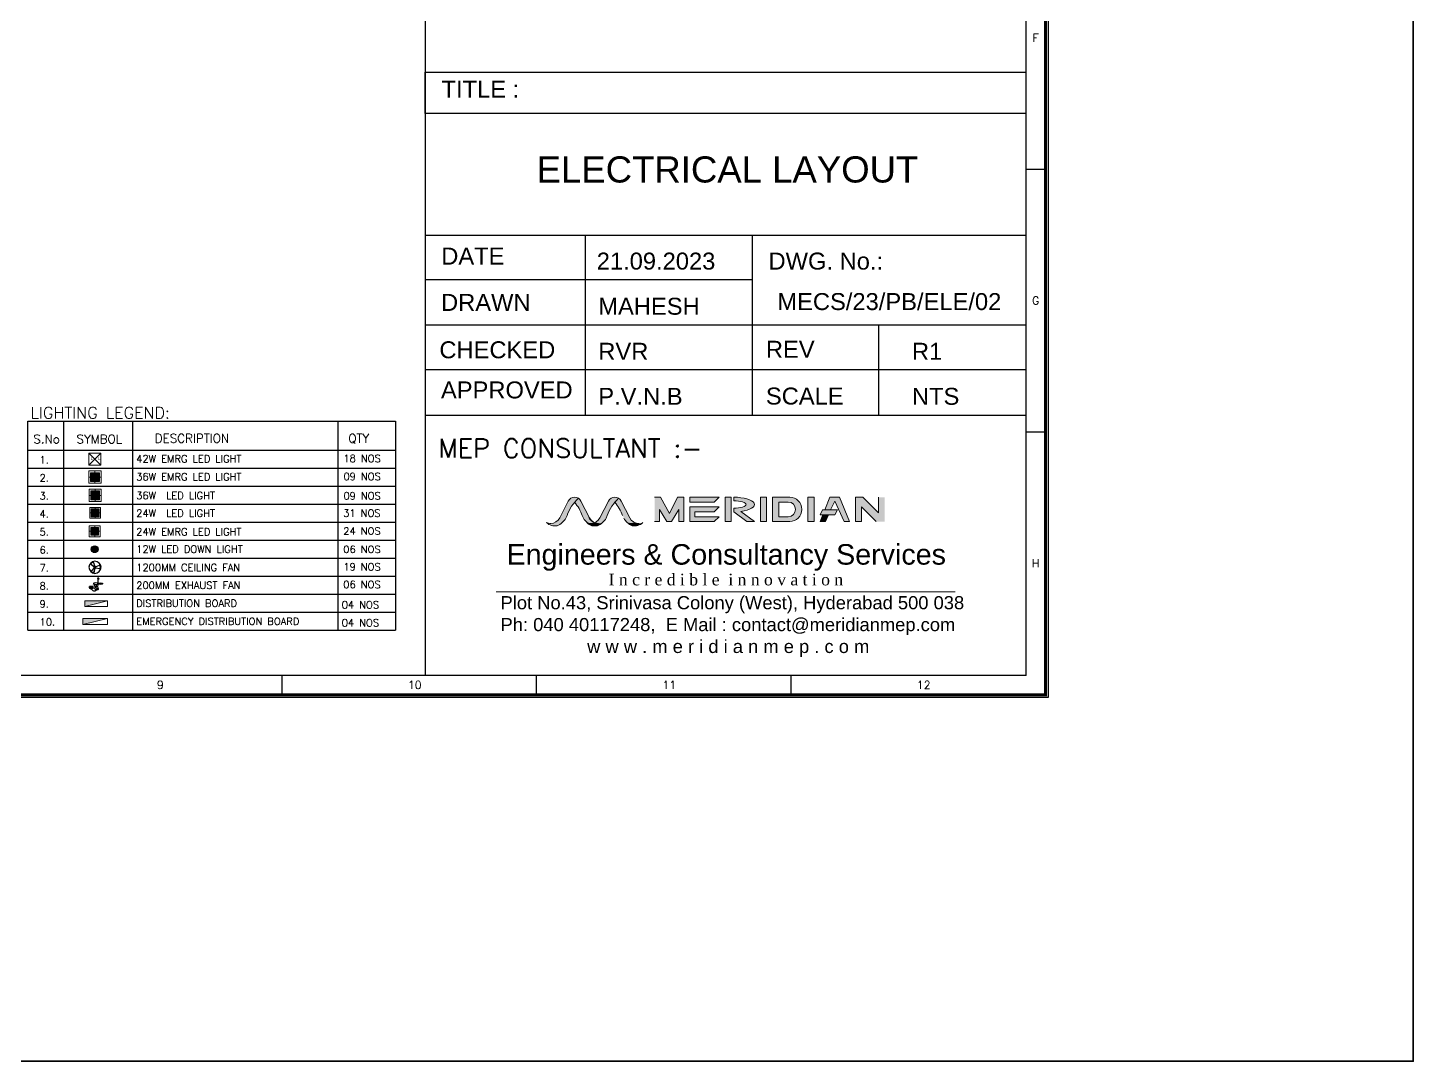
# Model space of a CAD drawing. Header units: millimetres. Extents: x 1319230 to 2124380, y -346496 to -91575.
# Drawn here: x 1574940 to 1598776, y -224422 to -206640 of the extents above; entities that cross this region are included whole.
import ezdxf
from ezdxf.enums import TextEntityAlignment as Align

# ---------------------------------------------------------------- set-up
doc = ezdxf.new("R2010")
doc.units = ezdxf.units.MM
doc.header["$LTSCALE"] = 600
doc.header["$MEASUREMENT"] = 0
for name, pattern in [('ACAD_ISO04W100', [30, 24, -3, 0, -3]), ('CONTINU', [0]), ('Hidden 2mm', [3, 2, -0.9999999999999999])]:
    doc.linetypes.add(name, pattern=pattern)
for name, color, linetype in [('24W RAW POWER', 1, 'Continuous'), ('24W UPS POWER LIGHT', 5, 'Continuous'), ('ELE 36W EMERGENCY LIGHT', 5, 'Continuous'), ('ELE 36W LED LIGHT', 6, 'Continuous'), ('ELE-1200MM CEILINGFAN', 6, 'Continuous'), ('ELE-12W LED', 1, 'Continuous'), ('ELE-EXHAUST FAN', 10, 'Continuous'), ('ELE-LIGHTING WIRRING', 7, 'Continuous'), ('TITLE', 7, 'Continuous')]:
    doc.layers.add(name, color=color, linetype=linetype)
for name, color, linetype, lineweight in [('AHU-N Ducting', 30, 'Continuous', 0), ('axes', 40, 'ACAD_ISO04W100', 25), ('ELE-24W EMERGENCY  LED LIGHT', 5, 'Continuous', 18), ('ELE-24W LED LIGHT', 1, 'Continuous', 18), ('ELE-36W EMERGENCY  LED LIGHT', 7, 'Continuous', 18), ('ELE-36W LED LIGHT', 210, 'Continuous', 18), ('ELE. DB', 1, 'Continuous', 9), ('FURNITURE WALL', 8, 'Continuous', 0), ('HATCH', 8, 'Continuous', 5), ('P-Wall', 8, 'Continuous', 35)]:
    doc.layers.add(name, color=color, linetype=linetype, lineweight=lineweight)
doc.layers.add('AREA', color=193, linetype='Continuous', plot=False)
doc.layers.add('ELE-42W EMERGENCY DOWN LIGHT', color=7, linetype='Continuous', lineweight=0, true_color=0x608ec6)
doc.styles.add('ARIAL', font='arial.ttf')
doc.styles.add('IRFAN', font='romans.shx')
doc.styles.add('ROMANS', font='romans.shx')

# ---------------------------------------------------------------- blocks, each defined once
blk = doc.blocks.new('A$C66962185')
at = {"layer": 'TITLE'}
for q in [(360.7044688029871, -140930.6600881589), (2.142495829925183, -141176.0335827269)]:
    blk.add_line((360.7044688029871, -141176.0335827269), q, dxfattribs=at)
at = {"layer": 'TITLE', "color": 7}
for p, q in [((363, -141115.8379746834), (360.7044688029871, -141115.8379746834)), ((363, -141147.0835443037), (360.7044688029871, -141147.0835443037))]:
    blk.add_line(p, q, dxfattribs=at)
at = {"layer": 'TITLE', "color": 0}
for p, q in [((272.211741158233, -141178.3291139239), (272.211741158233, -141176.0335827269)), ((302.4744941054859, -141178.3291139239), (302.4744941054859, -141176.0335827269)), ((332.7372470527388, -141178.3291139239), (332.7372470527388, -141176.0335827269))]:
    blk.add_line(p, q, dxfattribs=at)
at = {"layer": 'TITLE', "color": 7, "const_width": 0.3550222037433294}
blk.add_lwpolyline([(363, -140928.3645569619), (363, -141178.3291139239), (0, -141178.3291139239), (0, -140928.3645569619)], close=True, dxfattribs=at)
at = {"layer": 'TITLE', "color": 7, "style": 'ROMANS'}
for s, p in [('F', (361.8279625197122, -141100.1904474917)), ('G', (361.8279625197122, -141131.436017112)), ('H', (361.8279625197122, -141162.6815867322))]:
    blk.add_text(s, height=0.9515322989103907, dxfattribs=at).set_placement(p, align=Align.MIDDLE)
at = {"layer": 'TITLE', "color": 0, "style": 'ROMANS'}
for s, p in [('9', (257.7256317626059, -141177.1468621627)), ('10', (287.9883847098687, -141177.1468621627)), ('11', (318.2511376571216, -141177.1468621627)), ('12', (348.5138906043745, -141177.1468621627))]:
    blk.add_text(s, height=0.9515322989103907, dxfattribs=at).set_placement(p, align=Align.MIDDLE)
blk = doc.blocks.new('MECS')
at = {"layer": 'AHU-N Ducting', "lineweight": 0}
for color, points in [(160, [(0.5134121462452396, 0.9090535810691411, -0.2553419212210949), (0.5145768996701445, 0.912287291370199, -0.04684726477479713), (0.5216573496010881, 0.9294547023055619, -0.0266540477767965), (0.5336342063745128, 0.9523017867876555, -0.06718534236503344), (0.5556565003610188, 0.9834757225398514, -0.02764109542233903), (0.5738745622465666, 1.003062886091293), (0.5766256133007953, 1.006020680794153, 0.1721363590096927), (0.5505140324168423, 1.011612092831704, 0.2473140975325899), (0.5199152673609156, 0.990002997602848), (0.4721895616269332, 0.8959762340672447, -0.01800133279282137), (0.4702329186293511, 0.8924425501871536, -0.0319182612438929), (0.4661593275680615, 0.8865579408482758, -0.1070633264031905), (0.4578792062891825, 0.878103115775042, -0.06872213656597184), (0.4448145115283366, 0.8700396566532579, -0.1100815216467921), (0.4328884929311516, 0.8662964673627914, -0.04816773781383483), (0.4221518354338086, 0.8652597410154012, -0.2553419212163173), (0.4220358712937212, 0.8652596211915509, -0.1055217205860978), (0.4103804133107057, 0.8664834367568037, -0.05287384099970888), (0.3991274403419439, 0.8701487347559893, 0.0505486080439634), (0.4093426809361326, 0.8618595423592463, 0.1587901785350478), (0.4483361824497781, 0.8512470793146013, 0.02557253404743324), (0.4549705379184891, 0.8519151542827459, 0.05690113489080228), (0.4703863626932994, 0.8580222609840502, 0.0761280745923816), (0.4928284065502248, 0.8754018488679505, 0.05635508372328828), (0.5070302214118503, 0.8948318576810209)]), (160, [(0.7385117872205167, 0.909053581069051, -0.2553419212210942), (0.7396765406437975, 0.9122872913701989, -0.04684726481615809), (0.7467569905745608, 0.9294547023055619, -0.02665404768153145), (0.7587338473479852, 0.9523017867876555, -0.06718534234561138), (0.7807561413347619, 0.9834757225398514, -0.02764109536567368), (0.7989742032197685, 1.003062886091293), (0.8017252542742679, 1.006020680794153, 0.1721363590409367), (0.7756136733902246, 1.011612092831704, 0.2473140974765855), (0.745014908334659, 0.990002997602848), (0.6972892026003155, 0.8959762340672448, -0.01800133322272931), (0.6953325596030944, 0.8924425501871536, -0.03191826041987842), (0.6912589685412633, 0.8865579408482758, -0.1070633264490754), (0.682978847262655, 0.878103115775042, -0.06872213649296112), (0.6699141525020799, 0.8700396566532579, -0.1100815216296278), (0.6579881339048046, 0.8662964673627914, -0.04816773779806645), (0.6472514764075519, 0.8652597410154012, -0.255341921221943), (0.6471355122674645, 0.8652596211915509, -0.1055217205828272), (0.6354800542840878, 0.8664834367568037, -0.05287384108011227), (0.6242270813156874, 0.8701487347559893, 0.05054860803605642), (0.6344423219093345, 0.8618595423592463, 0.1587901785338139), (0.6734358234232507, 0.8512470793146013, 0.02557253404859524), (0.6800701788916007, 0.8519151542827459, 0.05690113471568396), (0.6954860036670426, 0.8580222609840502, 0.07612807450989625), (0.717928047523968, 0.8754018488679502, 0.05635508364209714), (0.7321298623846912, 0.8948318576810209)]), (1, [(1.030236444528139, 0.9438043992806316), (1.071119814834754, 0.8756654487700585), (1.098384609470751, 0.8756654487700585), (1.139267979777095, 0.9438043992806316), (1.139267979777095, 0.8756654487700585), (1.166523559981414, 0.8756654487700585), (1.166523559981414, 1.011943349791295), (1.132454084726353, 1.011943349791295), (1.085966086906956, 0.9199812081284943), (1.037050339579422, 1.011943349791295), (1.002980864324091, 1.011943349791295), (1.002980864324091, 0.8756654487700585), (1.030236444528139, 0.8756654487700585)]), (251, [(1.200593035236746, 1.011943349791295), (1.200593035236746, 0.9846877695869755), (1.336870936257982, 0.9846877695869755), (1.364126516462392, 1.011943349791295)]), (251, [(1.398195991717182, 0.8756654487700585), (1.432265466973055, 0.8756654487700585), (1.432265466973055, 1.011943349791295), (1.398195991717182, 1.011943349791295)]), (251, [(1.629868423453673, 1.011943349791295), (1.59579894819807, 1.011943349791295), (1.59579894819807, 0.8756654487700585), (1.629868423453673, 0.8756654487700585)]), (251, [(1.895610330445043, 1.011943349791295), (1.861540855189982, 1.011943349791295), (1.861540855189982, 0.8756654487700585), (1.895610330445043, 0.8756654487700585)]), (251, [(2.011446546313153, 0.99036134481426), (2.063858128663246, 0.8756654487700585), (2.093213286926021, 0.8756654487700585), (2.038702126517292, 1.011943349791295), (1.984190966108743, 1.011943349791295), (1.955601567173546, 0.9404698524534832), (1.988648066588688, 0.9404698524534832)]), (251, [(2.161352237436324, 0.9589543396937112), (2.243118978049192, 0.8756654487700585), (2.290816243406638, 0.8756654487700585), (2.290816243406638, 1.011943349791295), (2.256746768151036, 1.011943349791295), (2.256746768151036, 0.9240548263224531), (2.168166132487245, 1.011943349791295), (2.127282762180992, 1.011943349791295), (2.127282762180992, 0.8756654487700585), (2.161352237436324, 0.8756654487700585)]), (150, [(0.5738745622465666, 1.003062886091293), (0.5556565003610187, 0.9834757225398514, -0.08871706839119002), (0.5985678696283647, 0.909053581069051), (0.606061486380822, 0.89483185768066, 0.0908047400681293), (0.6258840872999482, 0.8691652436534564, 0.09462166198594976), (0.6465687088664405, 0.8652597410154012, 0.09762620718751994), (0.6678649370783271, 0.8694578930597028, -0.1798615287096684), (0.6391234390957357, 0.8959762340672447), (0.5913977333575124, 0.9900029976114197, 0.1368225701357631), (0.5768519750966854, 1.005880687949675, 0.004232813224578386)]), (150, [(0.7989742032197685, 1.003062886091293), (0.7807561413347619, 0.9834757225398514, -0.08282162458354507), (0.824217065318585, 0.9090771159288699), (0.8311611273545652, 0.89483185768066, 0.09080474013754147), (0.8509837282734207, 0.8691652436534564, 0.09462166197700475), (0.8716683498401837, 0.8652597410154012, 0.09762620721910173), (0.892964578051529, 0.8694578930597028, -0.1798615287170576), (0.8642230800689376, 0.8959762340672447), (0.8164973743309851, 0.9900029976114196, 0.1368225702393618), (0.8019516160670905, 1.005880687950846, 0.004232813225302674)]), (251, [(1.200593035236746, 0.9574321893827462), (1.200593035236746, 0.8756654487700585), (1.336870936257982, 0.8756654487700585), (1.364126516462392, 0.9029210289742877), (1.227848615441156, 0.9029210289742877), (1.227848615441156, 0.930176609178517), (1.336870936257982, 0.930176609178517), (1.364126516462392, 0.9574321893827462)]), (251, [(2.011446546313153, 0.9132142722493442), (2.027431130986065, 0.9404698524534832), (1.94330759580249, 0.9404698524534832), (1.929679805700646, 0.9132142722493442)]), (160, [(0.6891611652876872, 0.8652597410154012, -0.0976262072296877), (0.6678649370783271, 0.869457893059793, -0.09762620719819055), (0.6465687088664405, 0.8652597410154012, -0.09462166198179565), (0.6258840872999482, 0.8691652436534564, 0.08724935658190835), (0.6523345167657667, 0.8526558393570214, 0.254459848768571), (0.7121855603806347, 0.8701487347559893, -0.1060441435256518)]), (150, [(0.9142608062611598, 0.8652597410154012, -0.09762620721835909), (0.892964578051529, 0.8694578930597028, -0.09762620723901515), (0.8716683498401837, 0.8652597410154012, -0.09462166196312137), (0.85098372827315, 0.8691652436534564, 0.08724935651290076), (0.8774341577386077, 0.8526558393570214, 0.2544598487684749), (0.9372852013538366, 0.8701487347559893, -0.1060441435228862)]), (251, [(1.976193322036766, 0.9132142722493442), (1.944699335091728, 0.9132142722493442), (1.929679805700646, 0.8756654487700585), (1.95903496396306, 0.8756654487699682)])]:
    blk.add_hatch(color=color, dxfattribs=at).paths.add_polyline_path(points)
h = blk.add_hatch(color=251, dxfattribs=at)
edge = h.paths.add_edge_path()
edge.add_ellipse((1.445893257074899, 0.9710599794848609), major_axis=(-0.1158362158680351, 0), ratio=0.3529411764705883, start_angle=110.1798157566864, end_angle=270)
edge.add_line((1.445893257074899, 1.011943349791295), (1.445893257074899, 0.9915016646380779))
edge.add_ellipse((1.445893257074899, 0.9710599794848609), major_axis=(-0.07012065025681041, 0), ratio=0.2915216142222994, start_angle=90, end_angle=270, ccw=False)
edge.add_line((1.445893257074899, 0.9506182943317341), (1.445893257074899, 0.930176609178517))
edge.add_line((1.445893257074899, 0.930176609178517), (1.518865497210324, 0.8756654487699682))
edge.add_line((1.518865497210324, 0.8756654487700585), (1.561729472942829, 0.8756654487700585))
edge.add_line((1.561729472943099, 0.8756654487700585), (1.485852994268342, 0.9326862509446157))
h = blk.add_hatch(color=251, dxfattribs=at)
h.paths.add_polyline_path([(1.663937898709004, 0.8756654487700585), (1.759332429423987, 0.8756654487700586, 1.000000000016551), (1.759332429423987, 1.011943349791295), (1.663937898709004, 1.011943349791295)])
h.paths.add_polyline_path([(1.698007373964065, 0.9846877695869755), (1.751107687934599, 0.9846877695869753, -0.9999999999691073), (1.751107687934599, 0.9029210289742877), (1.698007373964065, 0.9029210289742877)], flags=16)
at = {"layer": 'AHU-N Ducting', "color": 1, "lineweight": 0}
for p, q in [((1.002980864324091, 1.011943349791205, -0.004746985392664118), (1.037050339579422, 1.011943349791205, -0.004746985392664118)), ((1.037050339579422, 1.011943349791205, -0.004746985392664118), (1.085966086906956, 0.919981208128404, -0.004746985392664118)), ((1.132454084726353, 1.011943349791205, -0.004746985392664118), (1.085966086906956, 0.919981208128404, -0.004746985392664118)), ((1.166523559981414, 1.011943349791205, -0.004746985392664118), (1.132454084726353, 1.011943349791205, -0.004746985392664118)), ((1.134267582426063, 1.011943349791205, -0.004746985392664118), (1.161523162629841, 1.011943349791205, -0.004746985392664118)), ((1.166523559981414, 0.8756654487700585, -0.004746985392664118), (1.166523559981414, 1.011943349791205, -0.004746985392664118)), ((1.030236444528139, 0.9438043992806316, -0.004746985392664118), (1.071119814834754, 0.8756654487700585, -0.004746985392664118)), ((1.030236444528139, 0.8756654487700585, -0.004746985392664118), (1.030236444528139, 0.9438043992806316, -0.004746985392664118)), ((1.030236444528139, 0.8756654487700585, -0.004746985392664118), (1.030236444528139, 0.9438043992806316, -0.004746985392664118)), ((1.139267979777095, 0.9438043992806316, -0.004746985392664118), (1.098384609470751, 0.8756654487700585, -0.004746985392664118)), ((1.139267979777095, 0.8756654487700585, -0.004746985392664118), (1.139267979777095, 0.9438043992806316, -0.004746985392664118)), ((1.139267979777095, 0.8756654487700585, -0.004746985392664118), (1.139267979777095, 0.9438043992806316, -0.004746985392664118)), ((1.030236444528139, 0.8756654487700585, -0.004746985392664118), (1.002980864324091, 0.8756654487700585, -0.004746985392664118)), ((1.071119814834754, 0.8756654487700585, -0.004746985392664118), (1.098384609470751, 0.8756654487700585, -0.004746985392664118)), ((1.139267979777095, 0.8756654487700585, -0.004746985392664118), (1.166523559981414, 0.8756654487700585, -0.004746985392664118))]:
    blk.add_line(p, q, dxfattribs=at)
at = {"layer": 'AHU-N Ducting', "color": 251, "lineweight": 0}
for p, q in [((1.200593035236746, 1.011943349791205, -0.004746985392664118), (1.364126516462392, 1.011943349791205, -0.004746985392664118)), ((1.200593035236746, 0.9846877695869755, -0.004746985392664118), (1.200593035236746, 1.011943349791205, -0.004746985392664118)), ((1.336870936257982, 0.9846877695869755, -0.004746985392664118), (1.364126516462392, 1.011943349791205, -0.004746985392664118)), ((1.398195991717182, 1.011943349791205, -0.004746985392664118), (1.432265466973055, 1.011943349791205, -0.004746985392664118)), ((1.398195991717182, 1.011943349791205, -0.004746985392664118), (1.398195991717182, 0.8756654487700585, -0.004746985392664118)), ((1.432265466973055, 1.011943349791205, -0.004746985392664118), (1.432265466973055, 0.8756654487700585, -0.004746985392664118)), ((1.445893257074899, 1.011943349791205, -0.004746985392664118), (1.445893257074899, 0.9915016646380779, -0.004746985392664118)), ((1.59579894819807, 1.011943349791205, -0.004746985392664118), (1.629868423453673, 1.011943349791205, -0.004746985392664118)), ((1.59579894819807, 0.8756654487700585, -0.004746985392664118), (1.59579894819807, 1.011943349791205, -0.004746985392664118)), ((1.629868423453673, 1.011943349791205, -0.004746985392664118), (1.629868423453673, 0.8756654487700585, -0.004746985392664118)), ((1.663937898709004, 1.011943349791205, -0.004746985392664118), (1.759332429423987, 1.011943349791205, -0.004746985392664118)), ((1.663937898709004, 1.011943349791205, -0.004746985392664118), (1.663937898709004, 0.8756654487700585, -0.004746985392664118)), ((1.861540855189982, 1.011943349791205, -0.004746985392664118), (1.895610330445043, 1.011943349791205, -0.004746985392664118)), ((1.861540855189982, 0.8756654487700585, -0.004746985392664118), (1.861540855189982, 1.011943349791205, -0.004746985392664118)), ((1.895610330445043, 1.011943349791205, -0.004746985392664118), (1.895610330445043, 0.8756654487700585, -0.004746985392664118)), ((1.955601567173546, 0.9404698524534832, -0.004746985392664118), (1.984190966108743, 1.011943349791205, -0.004746985392664118)), ((1.984190966108743, 1.011943349791205, -0.004746985392664118), (2.038702126517292, 1.011943349791205, -0.004746985392664118)), ((2.093213286926021, 0.8756654487700585, -0.004746985392664118), (2.038702126517292, 1.011943349791205, -0.004746985392664118)), ((2.127282762180992, 1.011943349791205, -0.004746985392664118), (2.168166132487245, 1.011943349791205, -0.004746985392664118)), ((2.127282762180992, 0.8756654487700585, -0.004746985392664118), (2.127282762180992, 1.011943349791205, -0.004746985392664118)), ((2.168166132487245, 1.011943349791205, -0.004746985392664118), (2.256746768151036, 0.9240548263223628, -0.004746985392664118)), ((2.256746768151036, 0.9240548263223628, -0.004746985392664118), (2.256746768151036, 1.011943349791205, -0.004746985392664118)), ((1.200593035236746, 0.9846877695869755, -0.004746985392664118), (1.336870936257982, 0.9846877695869755, -0.004746985392664118)), ((1.200593035236746, 0.9574321893827462, -0.004746985392664118), (1.364126516462392, 0.9574321893827462, -0.004746985392664118)), ((1.200593035236746, 0.8756654487700585, -0.004746985392664118), (1.200593035236746, 0.9574321893827462, -0.004746985392664118)), ((1.336870936257982, 0.930176609178517, -0.004746985392664118), (1.364126516462392, 0.9574321893827462, -0.004746985392664118)), ((1.445893257074899, 0.930176609178517, -0.004746985392664118), (1.445893257074899, 0.9506182943317341, -0.004746985392664118)), ((1.485852994268342, 0.9326862509445254, -0.004746985392664118), (1.561729472943099, 0.8756654487700585, -0.004746985392664118)), ((1.698007373964065, 0.9846877695869755, -0.004746985392664118), (1.751107687934599, 0.9846877695869755, -0.004746985392664118)), ((1.698007373964065, 0.9846877695869755, -0.004746985392664118), (1.698007373964065, 0.9029210289742877, -0.004746985392664118)), ((1.929679805700646, 0.913214272249254, -0.004746985392664118), (1.94330759580249, 0.9404698524534832, -0.004746985392664118)), ((2.027431130986065, 0.9404698524534832, -0.004746985392664118), (1.94330759580249, 0.9404698524534832, -0.004746985392664118)), ((1.988648066588688, 0.9404698524534832, -0.004746985392664118), (2.011446546313153, 0.9903613448141697, -0.004746985392664118)), ((2.063858128663246, 0.8756654487700585, -0.004746985392664118), (2.011446546313153, 0.9903613448141697, -0.004746985392664118)), ((2.027431130986065, 0.9404698524534832, -0.004746985392664118), (2.011446546313153, 0.913214272249254, -0.004746985392664118)), ((2.243118978049192, 0.8756654487700585, -0.004746985392664118), (2.161352237436324, 0.9589543396937112, -0.004746985392664118)), ((2.161352237436324, 0.8756654487700585, -0.004746985392664118), (2.161352237436324, 0.9589543396937112, -0.004746985392664118)), ((1.200593035236746, 0.8756654487700585, -0.004746985392664118), (1.336870936257982, 0.8756654487700585, -0.004746985392664118)), ((1.227848615441156, 0.930176609178517, -0.004746985392664118), (1.336870936257982, 0.930176609178517, -0.004746985392664118)), ((1.227848615441156, 0.9029210289742877, -0.004746985392664118), (1.227848615441156, 0.930176609178517, -0.004746985392664118)), ((1.227848615441156, 0.9029210289742877, -0.004746985392664118), (1.364126516462392, 0.9029210289742877, -0.004746985392664118)), ((1.336870936257982, 0.8756654487700585, -0.004746985392664118), (1.364126516462392, 0.9029210289742877, -0.004746985392664118)), ((1.398195991717182, 0.8756654487700585, -0.004746985392664118), (1.432265466973055, 0.8756654487700585, -0.004746985392664118)), ((1.445893257074899, 0.930176609178517, -0.004746985392664118), (1.518865497210324, 0.8756654487700585, -0.004746985392664118)), ((1.518865497210324, 0.8756654487700585, -0.004746985392664118), (1.561729472943099, 0.8756654487700585, -0.004746985392664118)), ((1.59579894819807, 0.8756654487700585, -0.004746985392664118), (1.629868423453673, 0.8756654487700585, -0.004746985392664118)), ((1.663937898709004, 0.8756654487700585, -0.004746985392664118), (1.759332429423987, 0.8756654487700585, -0.004746985392664118)), ((1.698007373964065, 0.9029210289742877, -0.004746985392664118), (1.751107687934599, 0.9029210289742877, -0.004746985392664118)), ((1.861540855189982, 0.8756654487700585, -0.004746985392664118), (1.895610330445043, 0.8756654487700585, -0.004746985392664118)), ((2.011446546313153, 0.913214272249254, -0.004746985392664118), (1.929679805700646, 0.913214272249254, -0.004746985392664118)), ((1.929679805700646, 0.8756654487700585, -0.004746985392664118), (1.944699335091728, 0.913214272249254, -0.004746985392664118)), ((1.95903496396306, 0.8756654487700585, -0.004746985392664118), (1.929679805700646, 0.8756654487700585, -0.004746985392664118)), ((1.95903496396306, 0.8756654487700585, -0.004746985392664118), (1.976193322036766, 0.913214272249254, -0.004746985392664118)), ((2.063858128663246, 0.8756654487700585, -0.004746985392664118), (2.093213286926021, 0.8756654487700585, -0.004746985392664118)), ((2.127282762180992, 0.8756654487700585, -0.004746985392664118), (2.161352237436324, 0.8756654487700585, -0.004746985392664118))]:
    blk.add_line(p, q, dxfattribs=at)
at = {"layer": 'AHU-N Ducting', "color": 160, "lineweight": 0}
for p, q in [((0.4721895616269332, 0.8959762340671544, -0.004746985392664118), (0.5199152673651564, 0.9900029976114196, -0.004746985392664118)), ((0.6972892026003155, 0.8959762340671544, -0.004746985392664118), (0.7450149083391703, 0.9900029976114196, -0.004746985392664118)), ((0.5070302214118503, 0.8948318576810209, -0.004746985392664118), (0.5134121462455102, 0.909053581069051, -0.004746985392664118)), ((0.7321298623846912, 0.8948318576810209, -0.004746985392664118), (0.7385117872186219, 0.909053581069051, -0.004746985392664118))]:
    blk.add_line(p, q, dxfattribs=at)
at = {"layer": 'AHU-N Ducting', "color": 150, "lineweight": 0}
for p, q in [((0.6391234390957357, 0.8959762340671544, -0.004746985392664118), (0.5913977333575124, 0.9900029976114196, -0.004746985392664118)), ((0.8642230800689376, 0.8959762340671544, -0.004746985392664118), (0.8164973743309851, 0.9900029976114196, -0.004746985392664118)), ((0.6060614863808219, 0.8948318576810209, -0.004746985392664118), (0.5985678696283647, 0.909053581069051, -0.004746985392664118))]:
    blk.add_line(p, q, dxfattribs=at)
at = {"layer": 'AHU-N Ducting', "color": 251, "lineweight": 0, "ltscale": 0.85}
blk.add_line((0.1165964656020151, 0.4833313661174543, -0.006142948281450891), (2.68551955399356, 0.4833313661174543, -0.006142948281450891), dxfattribs=at)
at = {"layer": 'AHU-N Ducting', "color": 160, "lineweight": 0}
for centre, radius, start, end in [((0.5556565003610187, 0.9718616141967287, -0.004746985392664118), 0.04008173559447583, 90, 153.0887549731676), ((0.5556565003610187, 0.9718616141967287, -0.004746985392664118), 0.04008173559447583, 26.91124502665905, 90), ((0.7807561413347619, 0.9718616141967287, -0.004746985392664118), 0.04008173559447583, 90, 153.0887549740909), ((0.7807561413347619, 0.9718616141967287, -0.004746985392664118), 0.04008173559447583, 26.9112450267741, 90), ((0.7417863587136924, 0.8286218616061071, -0.004746985392664118), 0.2421240227987888, 132.9373247437187, 160.5981108453346), ((0.9668859996868943, 0.8286218616061071, -0.004746985392664118), 0.2421240227987888, 132.9373247436885, 160.5981108453417), ((0.4451264544360147, 0.9163969157858594, -0.004746985392664118), 0.06522885516514892, 225.1547600332335, 282.2607170516237), ((0.4220358712937212, 0.9213740510237451, -0.004746985392664118), 0.05611442983226616, 245.9053689520779, 270.1184055559717), ((0.4221518354329064, 0.9213741708475954, -0.004746985392664118), 0.05611442983226616, 270, 333.0887549734891), ((0.4248646360879693, 0.9399832544318715, -0.004746985392664118), 0.0937541041238935, 291.3377566141106, 331.210451532663), ((0.6860544255190815, 0.9361233508373039, -0.004746985392664118), 0.09002142922125515, 207.3022954123794, 248.0018617736689), ((0.670226095409397, 0.9163969157858594, -0.004746985392664118), 0.06522885516514892, 225.1547600329532, 282.2607170509705), ((0.6471355122674645, 0.9213740510237451, -0.004746985392664118), 0.05611442983226616, 245.9053689516664, 270.1184055552347), ((0.6472514764061083, 0.9213741708475954, -0.004746985392664118), 0.05611442983226616, 270, 333.0887549734892), ((0.6661865462871954, 0.9163969157858594, -0.004746985392664118), 0.06522885516514892, 257.8079966377897, 314.8452399662061), ((0.6890452011507577, 0.9213740510237451, -0.004746985392664118), 0.05611442983226616, 245.9053689520779, 270.1184055559717), ((0.6499642770614419, 0.9399832544318715, -0.004746985392664118), 0.0937541041238935, 291.3377566141106, 331.2104515326365)]:
    blk.add_arc(centre, radius, start, end, dxfattribs=at)
at = {"layer": 'AHU-N Ducting', "color": 251, "lineweight": 0}
for centre, radius in [((1.759332429423987, 0.9438043992806316, -0.004746985392664118), 0.0681389505106089), ((1.751107687934599, 0.9438043992806316, -0.004746985392664118), 0.04088337030636534)]:
    blk.add_arc(centre, radius, 270, 90, dxfattribs=at)
at = {"layer": 'AHU-N Ducting', "color": 150, "lineweight": 0}
for centre, radius, start, end in [((0.3690451605166651, 0.8262944286522125, -0.004746985392664118), 0.2439871949649071, 19.82781570482793, 40.10717689340409), ((0.5794150909876963, 0.815966263139685, -0.004746985392664118), 0.2619115070846747, 20.82439840783155, 39.75939779118104), ((0.6464527447271652, 0.9213740510237451, -0.004746985392664118), 0.05611442983226616, 248.4970917656522, 270.1184055559715), ((0.6891611652900331, 0.9252262753390927, -0.004746985392664118), 0.0599665343237634, 206.9112450265108, 270), ((0.6891611652900331, 0.9213741708475954, -0.004746985392664118), 0.05611442983226616, 206.9112450267169, 270), ((0.6891611652900331, 0.9213741708475954, -0.004746985392664118), 0.05611442983226616, 206.9112450267169, 270), ((0.6465687088664405, 0.9213741708475954, -0.004746985392664118), 0.05611442983226616, 270, 292.3036001438938), ((0.9111540664921931, 0.9361233508373039, -0.004746985392664118), 0.09002142922125515, 207.3022954123795, 248.0018617736689), ((0.8715523857009084, 0.9213740510237451, -0.004746985392664118), 0.05611442983226616, 248.4970917649847, 270.1184055553267), ((0.9142608062634155, 0.9213741708475954, -0.004746985392664118), 0.05611442983226616, 206.9112450265108, 270), ((0.8716683498392815, 0.9213741708475954, -0.004746985392664118), 0.05611442983226616, 270, 292.3036001446803), ((0.8912861872601268, 0.9163969157858594, -0.004746985392664118), 0.06522885516514892, 257.7392829491069, 314.8452399670468), ((0.9141448421242304, 0.9213740510237451, -0.004746985392664118), 0.05611442983226616, 245.9053689520778, 270.1184055558794)]:
    blk.add_arc(centre, radius, start, end, dxfattribs=at)
at = {"layer": 'AHU-N Ducting', "color": 251, "lineweight": 0}
for major_axis, ratio, start_param in [((-0.1158362158680351, 0), 0.3529411764705883, 1.923000554194905), ((-0.07012065025681041, 0), 0.2915216142222994, 1.570796326794897)]:
    blk.add_ellipse((1.445893257074899, 0.9710599794848609, -0.004746985392664118), major_axis=major_axis, ratio=ratio, start_param=start_param, end_param=4.71238898038469, dxfattribs=at)
at = {"layer": 'AHU-N Ducting', "color": 251, "lineweight": 0, "attachment_point": 1, "style": 'ARIAL'}
for s, insert, char_height, width in [('{\\C1;Engineers & Consultancy Services \\P}', (0.1749155116136762, 0.7493232539108021, -0.01458950216844587), 0.11475, 24.25437425909253), ('{\\C252;Plot No.43, Srinivasa Colony (West), Hyderabad 500 038\\PPh: 040 40117248,  E Mail : contact@meridianmep.com\\P                 w w w . m e r i d i a n m e p . c o m }', (0.14136276644183, 0.4583226879356062, -0.006142948281450891), 0.07344, 2.63264250269352)]:
    blk.add_mtext(s, dxfattribs=dict(at, insert=insert, char_height=char_height, width=width))
at = {"layer": 'AHU-N Ducting', "color": 251, "lineweight": 0, "ltscale": 0.85, "insert": (1.402428089641869, 0.5507002547054753, -0.005528653453305802), "char_height": 0.0651762882177883, "attachment_point": 5, "line_spacing_factor": 0.6, "style": 'ARIAL'}
blk.add_mtext('{\\FBatang|c0;\\C5;I n c r e d i b l e  i n n o v a t i o n\\P}', dxfattribs=at)
blk = doc.blocks.new('ELE.EMERGENCY 40W LED LIGHT')
at = {"layer": 'ELE-36W EMERGENCY  LED LIGHT'}
h = blk.add_hatch(dxfattribs=at)
h.set_pattern_fill('ANSI31', color=5, scale=300, style=0)
h.set_pattern_definition([(45, (0, 0), (-26.51650429449553, 26.51650429449553), [])])
h.paths.add_polyline_path([(-207.71532323258, -207.7153232324927), (-207.71532323258, 207.7153232324927), (207.71532323258, 207.7153232324927), (207.71532323258, -207.7153232324927)])
for p, q in [((-288, 0), (288, 0)), ((0, 288), (0, -288))]:
    blk.add_line(p, q, dxfattribs=at)
for points in [[(-288, -288), (-288, 288), (288, 288), (288, -288)], [(-207.71532323258, -207.7153232324927), (-207.71532323258, 207.7153232324927), (207.71532323258, 207.7153232324927), (207.71532323258, -207.7153232324927)]]:
    blk.add_lwpolyline(points, close=True, dxfattribs=at)
blk = doc.blocks.new('light300x600')
at = {"layer": 'ELE-36W LED LIGHT', "lineweight": 0}
for p, q in [((918214.7090835375, -78407.37249509472), (918214.7090835375, -79007.37249509478)), ((918814.7090835375, -78407.37249509472), (918214.7090835375, -78407.37249509472)), ((918214.7090835375, -78707.37249509475), (918814.7090835375, -78707.37249509475)), ((918214.7090835375, -79007.37249509478), (918814.7090835375, -79007.37249509478)), ((918298.3389551704, -78491.25845918385), (918298.5950476268, -78491.00236672752)), ((918298.3389551704, -78544.29146777285), (918351.6280562157, -78491.00236672752)), ((918298.3389551701, -78597.32447636187), (918404.6610648044, -78491.00236672758)), ((918298.3389551701, -78650.35748495086), (918457.6940733936, -78491.00236672755)), ((918298.3389551704, -78703.39049353982), (918510.7270819825, -78491.00236672752)), ((918298.3389551704, -78756.4235021288), (918563.7600905717, -78491.00236672751)), ((918298.3389551701, -78809.45651071782), (918616.7930991607, -78491.00236672758)), ((918298.3389551701, -78862.48951930682), (918669.8261077496, -78491.00236672752)), ((918298.3389551704, -78915.52252789578), (918722.8591163385, -78491.00236672752)), ((918298.3389551701, -78491.00236672754), (918298.3389551701, -78923.74262346195)), ((918731.0792119048, -78491.00236672754), (918298.3389551701, -78491.00236672754)), ((918298.3389551701, -78923.74262346195), (918731.0792119048, -78923.74262346195)), ((918343.1518681933, -78923.7426234619), (918731.0792119048, -78535.81527975028)), ((918396.1848767822, -78923.74262346196), (918731.0792119048, -78588.8482883393)), ((918449.2178853712, -78923.74262346196), (918731.0792119048, -78641.88129692829)), ((918502.2508939601, -78923.7426234619), (918731.0792119048, -78694.91430551725)), ((918514.7090835375, -78407.37249509472), (918514.7090835375, -79007.37249509478)), ((918555.2839025491, -78923.74262346193), (918731.0792119048, -78747.94731410629)), ((918608.316911138, -78923.74262346196), (918731.0792119048, -78800.98032269526)), ((918661.349919727, -78923.74262346196), (918731.0792119048, -78854.01333128425)), ((918714.3829283161, -78923.74262346199), (918731.0792119048, -78907.04633987321)), ((918731.0792119048, -78923.74262346195), (918731.0792119048, -78491.00236672754)), ((918814.7090835375, -79007.37249509478), (918814.7090835375, -78407.37249509472))]:
    blk.add_line(p, q, dxfattribs=at)
blk = doc.blocks.new('24w led light')
at = {"layer": 'ELE-24W LED LIGHT', "color": 1, "lineweight": 0}
for p, q in [((159.0000000012145, 158.9999999986694), (-159.9999999987274, 159.0000000012225)), ((-159.9999999987274, 159.0000000012225), (-160.0000000012806, -159.9999999987194)), ((114.5367849160933, 114.5367849143026), (-115.5367849143026, 114.5367849161594)), ((-115.5367849143026, 114.5367849161594), (-115.5367849161594, -115.5367849143526)), ((110.1664341049445, -115.5367849160353), (-115.5367849143606, 110.1664341068094)), ((81.97055120514068, -115.5367849159193), (-115.5367849145927, 81.97055120700553)), ((53.77466830533685, -115.5367849157452), (-115.5367849147668, 53.77466830725971)), ((25.57878540547499, -115.536784915397), (-115.5367849150569, 25.57878540745588)), ((114.5367849144106, -91.7112528255815), (-91.71125282390676, 114.5367849159273)), ((114.5367849147007, -63.51536992577766), (-63.51536992410293, 114.5367849156952)), ((114.5367849149328, -35.31948702603185), (-35.31948702429909, 114.5367849155211)), ((114.5367849151069, -7.123604126228013), (-7.123604124495255, 114.536784915289)), ((-0.5000000012805742, -159.999999999996), (-0.4999999987274407, 158.999999999946)), ((114.536784915339, 21.07227877357582), (21.07227877536661, 114.5367849150569)), ((114.5367849155711, 49.26816167332163), (49.26816167511242, 114.5367849148248)), ((114.5367849158032, 77.46404457312546), (77.46404457497428, 114.5367849145927)), ((114.5367849160353, 105.6599274730454), (105.6599274747201, 114.5367849143606)), ((114.5367849142945, -115.5367849162094), (114.5367849160933, 114.5367849143026)), ((158.9999999987194, -160.0000000012726), (159.0000000012145, 158.9999999986694)), ((-160.000000000004, -0.4999999987194258), (158.999999999996, -0.5000000012725593)), ((-160.0000000012806, -159.9999999987194), (158.9999999987194, -160.0000000012726)), ((-2.617097494328851, -115.5367849151649), (-115.536784915231, -2.617097492464012)), ((-30.81298039413269, -115.5367849150489), (-115.5367849154631, -30.81298039220982)), ((-59.00886329393652, -115.5367849148168), (-115.5367849156952, -59.00886329212971)), ((-87.20474619374036, -115.5367849144686), (-115.5367849159273, -87.20474619181749)), ((-115.4006290935442, -115.5367849142945), (-115.5367849161594, -115.4006290915633)), ((-115.5367849161594, -115.5367849143526), (114.5367849142945, -115.5367849162094))]:
    blk.add_line(p, q, dxfattribs=at)
blk = doc.blocks.new('24w led emeregency')
at = {"layer": 'ELE-24W EMERGENCY  LED LIGHT'}
h = blk.add_hatch(dxfattribs=at)
h.set_pattern_fill('ANSI31', scale=166.666666666665, style=0)
h.set_pattern_definition([(45, (0, 0), (-14.73139127471959, 14.7313912747196), [])])
h.paths.add_polyline_path([(-115.397401795839, -115.397401795839), (-115.397401795839, 115.397401795839), (115.397401795839, 115.397401795839), (115.397401795839, -115.397401795839)])
at = {"layer": 'ELE-24W EMERGENCY  LED LIGHT', "color": 5}
for p, q in [((-160, 0), (160, 0)), ((0, 160), (0, -160))]:
    blk.add_line(p, q, dxfattribs=at)
for points in [[(-160, -160), (-160, 160), (160, 160), (160, -160)], [(-115.397401795839, -115.397401795839), (-115.397401795839, 115.397401795839), (115.397401795839, 115.397401795839), (115.397401795839, -115.397401795839)]]:
    blk.add_lwpolyline(points, close=True, dxfattribs=at)
blk = doc.blocks.new('A$C07FB25EA')
at = {"layer": 'ELE-1200MM CEILINGFAN', "color": 3}
for p, q in [((-14.84286138923198, -1.026129745423532), (-14.81482261964993, 2.37777899041248)), ((-11.7984145034352, 4.548378357842012), (-2.224771563924151, 1.439198100535577)), ((0.2555713899018883, 2.637343919337582), (3.168330920685548, 12.07415516399124)), ((9.838218455632159, 7.943537505430868), (2.358767898105725, 1.207109641702118)), ((6.532776267500593, 13.36735990063607), (9.466628320107704, 11.64112324596863)), ((-2.411792527615034, -1.097340643536882), (-12.04069056159642, -3.293222517087997)), ((1.960196047803038, -12.49191586327652), (-0.1339963341779367, -2.646307742243152)), ((2.156221137716784, -1.540003275806157), (8.872359640910874, -8.780932646906876)), ((8.31008512173139, -12.34123015521618), (5.348194299542229, -14.01890223638475))]:
    blk.add_line(p, q, dxfattribs=at)
at = {"layer": 'ELE-1200MM CEILINGFAN', "color": 5, "ltscale": 10}
blk.add_circle((0, 0), 16.44920765180997, dxfattribs=at)
at = {"layer": 'ELE-1200MM CEILINGFAN', "color": 3}
for radius in [2.649698036423876, 1.57768634052507]:
    blk.add_circle((0, 0), radius, dxfattribs=at)
for centre, radius, start, end in [((-12.51198974412546, 2.358810032856127), 2.302911000000001, 71.9493309579858, 179.5280523201116), ((5.364932230608247, 11.38253260855709), 2.302911, 59.52805232013018, 162.5228544712673), ((8.29878428322263, 9.656295953875087), 2.302911, 311.9493309576654, 59.52805232013018), ((-12.54002851371843, -1.045098702990799), 2.302911000000001, 179.5280523201116, 282.5228544713182), ((4.213205460910103, -12.01510598673485), 2.302911000000001, 191.9493309577734, 299.5280523201873), ((7.175096283113817, -10.33743390556629), 2.302911000000001, 299.5280523201873, 42.52285447146621)]:
    blk.add_arc(centre, radius, start, end, dxfattribs=at)
blk = doc.blocks.new('A$C44D17E71')
at = {"layer": 'ELE-EXHAUST FAN', "color": 1}
for p, q in [((-13.29599733809255, 0.7159641550460947), (-9.753207352478512, 2.099846774310208)), ((-13.29599733809255, 0.7159641550460947), (-9.753207352328673, -0.4807560357785405)), ((-9.753207352478512, 2.099846774310208), (-9.753207352328673, -0.4807560357785405)), ((-0.9728406073775204, 0.8095453698751953), (-9.753207352478512, 0.8095453698751953)), ((6.624894357317842, -9.319243077637587), (4.708301747763088, -9.310921312920549)), ((4.708301747549129, -9.31092131185462), (4.708301747527756, -16.79750919255232)), ((6.592107783299824, -16.80575916425325), (4.708301747527756, -16.79743739952348)), ((6.592107783299824, -16.80575916425325), (6.624894357082511, -9.319243076573478)), ((6.606356718972009, -13.55214423543978), (10.06401058358968, -13.56728674265971)), ((6.608972073030898, -12.95495190956128), (10.06662593766994, -12.97009441677576))]:
    blk.add_line(p, q, dxfattribs=at)
blk.add_ellipse((-0.9728406073561473, 5.636987982185019), major_axis=(-4.194098581760904e-11, -4.827442612307142), ratio=0.3635497343302502, dxfattribs=at)
at = {"layer": 'ELE-EXHAUST FAN', "color": 1, "extrusion": (0, 0, -1)}
blk.add_ellipse((-0.9728406073561473, -4.017897242429171), major_axis=(-4.194039462639472e-11, 4.827442612307142), ratio=0.3635497343302502, dxfattribs=at)
blk.add_ellipse((6.311101380334847, -13.0611986838426), major_axis=(0.01644494446120371, 3.755053575657497), ratio=0.9999999968774386, start_param=0.07928288612717244, end_param=3.06230976746262, dxfattribs=at)
at = {"layer": 'ELE-EXHAUST FAN', "color": 1}
blk.add_open_spline([(-1.040462210238502, 0.8131301081702986), (-0.794110476796277, -0.2959092840810627), (3.443820170653225, 2.503108630342467), (7.593877717068608, -7.044175584480399), (-0.9620381850488684, -5.976623083626691), (5.220079382851281, 0.4063643747449532), (14.26886167446287, 3.094036723225145), (9.160937442755994, -9.394371721256903), (5.4319324894484, -2.528912989344462), (11.72688167262936, 0.02392873297139886), (16.82435437684603, -10.78942685045513), (10.13837529740211, -10.70616108024435), (10.06508547398614, -12.97008767044419)], degree=3, knots=[0, 0, 0, 0, 6.261698984633693, 12.35289337727386, 15.78723858549406, 21.85874170938161, 28.75275539672618, 35.67821749018282, 39.22549451667553, 45.35410703231142, 53.69387849876626, 67.42145290315356, 67.42145290315356, 67.42145290315356, 67.42145290315356], dxfattribs=at)
blk = doc.blocks.new('18W LED')
at = {"layer": 'ELE-12W LED'}
h = blk.add_hatch(dxfattribs=at)
h.set_pattern_fill('ANSI31', color=252)
h.set_pattern_definition([(45, (-1135553.90972861, 459369.4158411386), (-2.245064030267288, 2.245064030267288), [])])
edge = h.paths.add_edge_path()
edge.add_arc((0, 0), 85.66142586955375, 0, 360)
at = {"layer": 'ELE-12W LED', "color": 1}
for p, q in [((-126.0971237812191, 0), (126.0971237812191, 0)), ((0, -126.0971237812773), (0, 126.0971237812773))]:
    blk.add_line(p, q, dxfattribs=at)
for radius in [126.0971237812657, 85.66142586955375]:
    blk.add_circle((0, 0), radius, dxfattribs=at)
blk = doc.blocks.new('54W EME')
for p, q in [((-292.5000000367872, 292.5000000370201), (292.499999969732, -292.4999999692664)), ((292.499999969732, 292.5000000370201), (-292.5000000367872, -292.4999999692664))]:
    blk.add_line(p, q)
at = {"layer": 'ELE-42W EMERGENCY DOWN LIGHT'}
blk.add_lwpolyline([(-292.5000000367872, -292.4999999692664), (-292.5000000367872, 292.5000000370201), (292.499999969732, 292.5000000370201), (292.499999969732, -292.4999999692664)], close=True, dxfattribs=at)
at = {"char_height": 154, "width": 324.9578666700714, "attachment_point": 1, "style": 'ARIAL'}
for insert in [(-206.9240178928395, 107.0130729500507), (152.8936904442643, 107.0130729500507)]:
    blk.add_mtext('L', dxfattribs=dict(at, insert=insert))
blk = doc.blocks.new('RPDB')
at = {"layer": 'ELE. DB'}
h = blk.add_hatch(color=1, dxfattribs=at)
h.dxf.hatch_style = 1
h.paths.add_polyline_path([(150, -5.684341886080801e-14), (150, 600), (0, 600)])
at = {"layer": 'ELE. DB', "color": 1}
blk.add_line((0, 600), (150, 0), dxfattribs=at)
blk.add_lwpolyline([(0, 0), (0, 600), (150, 600), (150, 0)], close=True, dxfattribs=at)
blk = doc.blocks.new('UPS DB')
at = {"layer": 'HATCH'}
h = blk.add_hatch(color=3, dxfattribs=at)
h.dxf.hatch_style = 1
h.paths.add_polyline_path([(0, -150), (600, -150), (600, 0)])
at = {"layer": 'ELE. DB', "color": 3}
blk.add_line((600, 0), (0, -150), dxfattribs=at)
blk.add_lwpolyline([(0, 0), (600, 0), (600, -150), (0, -150)], close=True, dxfattribs=at)

msp = doc.modelspace()

# ---------------------------------------------------------------- linework, layer by layer
at = {"ltscale": 2}
for p, q in [((1581774.524624661, -210208.7067323892), (1592116.47730085, -210208.7067324131)), ((1581774.524624661, -213303.0441611434), (1592116.47730085, -213303.0441611673))]:
    msp.add_line(p, q, dxfattribs=at)
for p, q in [((1584538.049185681, -213303.0441611401), (1584538.049185681, -210203.5475225848)), ((1587402.129231087, -210203.5475225881), (1587402.129231087, -213303.0441611434)), ((1587402.129231087, -210978.5935383132), (1581774.524624684, -210978.5935383132)), ((1581774.524624684, -211753.63955404), (1592116.477300858, -211753.63955404)), ((1589580.386019624, -213303.0441611434), (1589580.386019603, -211753.63955404)), ((1592116.477300858, -212528.3418575971), (1581774.524624684, -212528.3418575971))]:
    msp.add_line(p, q)
at = {"layer": 'AREA'}
for points in [[(1539896.813986779, -181916.0400007403), (1592493.518009221, -181916.0400007403), (1592493.518009221, -218162.5549147001), (1539896.813986779, -218162.5549147001)], [(1539941.813986779, -181961.0400007403), (1592448.518009221, -181961.0400007403), (1592448.518009221, -218117.5549147001), (1539941.813986779, -218117.5549147001)]]:
    msp.add_lwpolyline(points, close=True, dxfattribs=at)
at = {"layer": 'axes', "color": 7, "linetype": 'CONTINU'}
for p, q in [((1575555.423304602, -213406.2960502906), (1575555.423304602, -217003.7392039551)), ((1576744.372613369, -213406.2960502906), (1576744.372613369, -217003.7392039551)), ((1580272.093200004, -213406.2960502906), (1580272.093200004, -217003.7392039551)), ((1574940.514140083, -213905.9025783586), (1581266.423523296, -213905.9025783586)), ((1574940.514140083, -214215.6862409181), (1581266.423523296, -214215.6862409181)), ((1574940.514140083, -214525.4699034775), (1581266.423523296, -214525.4699034775)), ((1574940.514140083, -214835.253566037), (1581266.423523296, -214835.253566037)), ((1574940.514140083, -215145.0372285965), (1581266.423523296, -215145.0372285965)), ((1574940.514140083, -215454.8208911559), (1581266.423523296, -215454.8208911559)), ((1574940.514140083, -215764.6045537154), (1581266.423523296, -215764.6045537154)), ((1574940.514140083, -216074.3882162748), (1581266.423523303, -216074.3882162748)), ((1574940.514140083, -216384.1718788362), (1581266.423523303, -216384.1718788362)), ((1574940.514140083, -216693.9555413956), (1581266.423523303, -216693.9555413956)), ((1574940.514140083, -217003.7392039551), (1581266.423523303, -217003.7392039551))]:
    msp.add_line(p, q, dxfattribs=at)
msp.add_lwpolyline([(1574940.514140087, -217003.7392039551), (1574940.514140083, -213406.2960502906), (1581266.423523296, -213406.2960502906), (1581266.423523299, -217003.7392039551)], dxfattribs=at)
at = {"layer": 'P-Wall', "color": 30, "true_color": 0xf8991e}
msp.add_lwpolyline([(1532338.503809844, -174998.8580140677), (1598775.822816538, -174998.8580140677), (1598775.822816538, -224422.1167756764), (1532338.503809844, -224422.1167756764)], close=True, dxfattribs=at)
at = {"layer": 'TITLE'}
msp.add_line((1581774.524624682, -182293.0807067066), (1581774.524624671, -217785.5142080307), dxfattribs=at)
msp.add_lwpolyline([(1581774.524624674, -207403.9049106823), (1592112.714661534, -207403.9049106823), (1592112.714661534, -208113.3885406879), (1581774.524624674, -208113.3885406879)], close=True, dxfattribs=at)

# ---------------------------------------------------------------- block references
at = {"layer": '24W RAW POWER', "lineweight": 9, "xscale": 0.5845946691697645, "yscale": 0.5845946691697645, "zscale": 0.5845946691697645}
msp.add_blockref('24w led light', (1576101.355254053, -214984.8971380154), dxfattribs=at)
at = {"layer": '24W UPS POWER LIGHT', "lineweight": 9, "xscale": 0.5827678108277604, "yscale": 0.5827678108277604, "zscale": 0.5827678108277604}
msp.add_blockref('24w led emeregency', (1576091.543933413, -215303.8663234069), dxfattribs=at)
at = {"layer": 'ELE 36W EMERGENCY LIGHT', "xscale": 0.36422988176771, "yscale": 0.36422988176771, "zscale": 0.36422988176771}
msp.add_blockref('ELE.EMERGENCY 40W LED LIGHT', (1576096.291356652, -214370.8704033374), dxfattribs=at)
at = {"layer": 'ELE 36W LED LIGHT', "xscale": 0.3496606864969679, "yscale": 0.3496606864969679, "zscale": 0.3496606864969679, "rotation": 89.9999999995464}
msp.add_blockref('light300x600', (1548578.700155764, -535853.7715348629), dxfattribs=at)
at = {"layer": 'ELE-1200MM CEILINGFAN', "color": 7, "ltscale": 8, "xscale": -6.343525579293813, "yscale": 6.343525579293813, "zscale": 6.343525579293813}
msp.add_blockref('A$C07FB25EA', (1576096.706110409, -215923.0947467359), dxfattribs=at)
at = {"layer": 'ELE-12W LED', "color": 6, "xscale": 0.4614878133998618, "yscale": 0.4614878133998618, "zscale": 0.4614878133998618}
msp.add_blockref('18W LED', (1576091.543933413, -215612.1051135688), dxfattribs=at)
at = {"layer": 'ELE-42W EMERGENCY DOWN LIGHT', "linetype": 'ByBlock', "xscale": 0.3543787660439607, "yscale": 0.3543787660439607, "zscale": 0.3543787660439607}
msp.add_blockref('54W EME', (1576094.047770643, -214061.766688027), dxfattribs=at)
at = {"layer": 'ELE-EXHAUST FAN', "xscale": 8.475743973959146, "yscale": 8.475743973959146, "zscale": 8.475743973959146, "rotation": 270}
msp.add_blockref('A$C44D17E71', (1576143.266256168, -216212.5733105252), dxfattribs=at)
at = {"layer": 'ELE. DB'}
for name, p, xscale, yscale, zscale, rotation in [('RPDB', (1576311.208093263, -216599.7283195714), 0.6480274736287961, 0.6480274736287961, 0.6480274736287961, 89.9999999999999), ('UPS DB', (1576312.290484763, -216907.8842182151), 0.7097461312461177, 0.7097461312461177, 0.7097461312461177, 179.9999999999998)]:
    msp.add_blockref(name, p, dxfattribs=dict(at, xscale=xscale, yscale=yscale, zscale=zscale, rotation=rotation))
at = {"layer": 'FURNITURE WALL', "linetype": 'Hidden 2mm', "xscale": 3074.176363470179, "yscale": 3074.176363470179, "zscale": 3074.176363470179}
msp.add_blockref('MECS', (1582639.446111733, -217828.2256104318, 18.88450640885521), dxfattribs=at)
at = {"layer": 'TITLE', "xscale": 144.6465675549349, "yscale": 144.6465665108379, "zscale": 144.6465669265092}
msp.add_blockref('A$C66962185', (1539941.813986779, 20202843.01715146), dxfattribs=at)

# ---------------------------------------------------------------- texts
at = {"lineweight": 9, "style": 'IRFAN'}
msp.add_text('MEP CONSULTANT :-', height=323.0518922825568, dxfattribs=at).set_placement((1582004.82698702, -214036.6420825994, 24.89409305182214))
at = {"layer": 'ELE-LIGHTING WIRRING', "color": 7, "linetype": 'CONTINU', "attachment_point": 1, "style": 'ROMANS'}
for s, insert, char_height, width in [('{\\C256;LIGHTING LEGEND:}', (1574987.185293428, -213165.2071732572), 200, 4776.922887177672), ('{\\C256;S.No}', (1575036.686935372, -213641.5528791221), 150, 383.9574033416962), ('{\\C256;SYMBOL}', (1575779.267115972, -213641.5528791221), 150, 383.9574033416962), ('{\\C256;DESCRIPTION}', (1577125.852269783, -213629.4330115943), 150, 383.9574033416962), ('{\\C256;QTY}', (1580455.000946803, -213629.4330115943), 150, 383.9574033417739), ('{\\C256;1.}', (1575143.128089636, -214012.8674171707), 125, 383.9574033416962), ('{\\C256;42W EMRG LED LIGHT}', (1576806.125842585, -213993.9183781213), 125, 2689.156207496025), ('{\\C256;18 NOS\\P}', (1580371.043085119, -213987.4072114463), 125, 1147.951954938937), ('{\\C256;2.}', (1575143.128089636, -214322.6510797302), 125, 383.9574033416962), ('{\\C256;36W EMRG LED LIGHT}', (1576806.125842585, -214303.7020406807), 125, 2689.156207496025), ('{\\C256;09 NOS\\P}', (1580371.043085119, -214297.1908740057), 125, 1147.951954938937), ('{\\C256;3.}', (1575143.128089636, -214632.4347422897), 125, 383.9574033416962), ('{\\C256;36W  LED LIGHT}', (1576806.125842585, -214626.4851919963), 125, 2689.156207496025), ('{\\C256;09 NOS\\P}', (1580371.043085119, -214632.2225239734), 125, 1159.587027767207), ('{\\C256;4.}', (1575143.128089636, -214942.2184048491), 125, 383.9574033416962), ('{\\C256;24W  LED LIGHT}', (1576806.125842585, -214930.6535320702), 125, 2689.156207496025), ('{\\C256;31 NOS\\P}', (1580367.104128173, -214929.5005103527), 125, 1050.993014701176), ('{\\C256;24 NOS\\P}', (1580368.619111611, -215236.1714576381), 125, 1066.506445139181), ('{\\C256;5.}', (1575143.128089636, -215252.0020674104), 125, 383.9574033416962), ('{\\C256;24W EMRG LED LIGHT}', (1576806.125842585, -215249.4443468853), 125, 2689.156207496025), ('{\\C256;6.}', (1575143.128089636, -215561.7857299699), 125, 383.9574033416962), ('{\\C256;12W LED DOWN LIGHT}', (1576806.125842585, -215548.5954087051), 125, 2689.156207496025), ('{\\C256;06 NOS\\P}', (1580368.619111611, -215552.0357622402), 125, 1070.384802748915), ('{\\C256;7.}', (1575143.128089636, -215871.5693925294), 125, 383.9574033416962), ('{\\C256;1200MM CEILING FAN}', (1576806.125842585, -215864.9499347425), 125, 2689.156207496025), ('{\\C256;19 NOS\\P}', (1580368.619111611, -215851.6770454953), 125, 941.3256651214324), ('{\\C256;8.}', (1575143.128089636, -216181.3530550888), 125, 383.9574033416962), ('{\\C256;200MM EXHAUST FAN}', (1576806.125842585, -216170.0907305731), 125, 2689.156207496025), ('{\\C256;06 NOS\\P}', (1580368.619111611, -216156.8178413241), 125, 974.2722855238244), ('{\\C256;9.}', (1575143.128089636, -216491.1367176483), 125, 383.9574033416962), ('{\\C256;DISTRIBUTION BOARD}', (1576806.125842585, -216479.8743931344), 125, 2689.156207496025), ('{\\C256;04 NOS\\P}', (1580341.557816951, -216505.3461619607), 125, 935.8345617209561), ('{\\C256;10.}', (1575143.128089636, -216800.9203802096), 125, 383.9574033416962), ('{\\C256;EMERGENCY DISTRIBUTION BOARD}', (1576806.125842585, -216789.6580556939), 125, 3468.892890356015), ('{\\C256;04 NOS\\P}', (1580341.557816951, -216815.1298245201), 125, 1029.183319528122)]:
    msp.add_mtext(s, dxfattribs=dict(at, insert=insert, char_height=char_height, width=width))
at = {"layer": 'TITLE', "color": 7, "style": 'ARIAL'}
for s, p in [('TITLE :', (1582058.583605062, -207843.0137036457)), ('21.09.2023', (1584728.417102805, -210800.5713113355)), ('DWG. No.:', (1587683.720097319, -210800.6087758312)), ('MAHESH', (1584755.54127182, -211577.5856134941)), ('RVR', (1584755.54127182, -212352.6316292169)), ('REV', (1587638.677044777, -212318.5158260443)), ('R1', (1590151.325128932, -212352.6316292275)), ('P.V.N.B', (1584755.54127182, -213127.3339327743)), ('SCALE', (1587638.677044777, -213122.6284220497)), ('NTS', (1590151.325128932, -213127.3339327776))]:
    msp.add_text(s, height=291.9018363373251, dxfattribs=at).set_placement(p)
at = {"layer": 'TITLE', "style": 'ARIAL'}
msp.add_text('ELECTRICAL LAYOUT', height=450, dxfattribs=at).set_placement((1586977.617447583, -209302.9555391937, -1163.083531069545), align=Align.CENTER)
at = {"layer": 'TITLE', "color": 7, "style": 'ARIAL'}
for s, p in [('DATE', (1582597.862513411, -210568.9590396307)), ('DRAWN ', (1582877.077845659, -211366.0310903292)), ('CHECKED', (1583018.411485254, -212180.8581015449)), ('APPROVED', (1583181.632755414, -212871.603443296))]:
    msp.add_text(s, height=291.9018363373251, dxfattribs=at).set_placement(p, align=Align.MIDDLE_CENTER)
msp.add_text('MECS/23/PB/ELE/02', height=291.9018363373251, dxfattribs=at).set_placement((1589762.245305459, -211497.2207406409), align=Align.CENTER)

doc.saveas('drawing.dxf')
